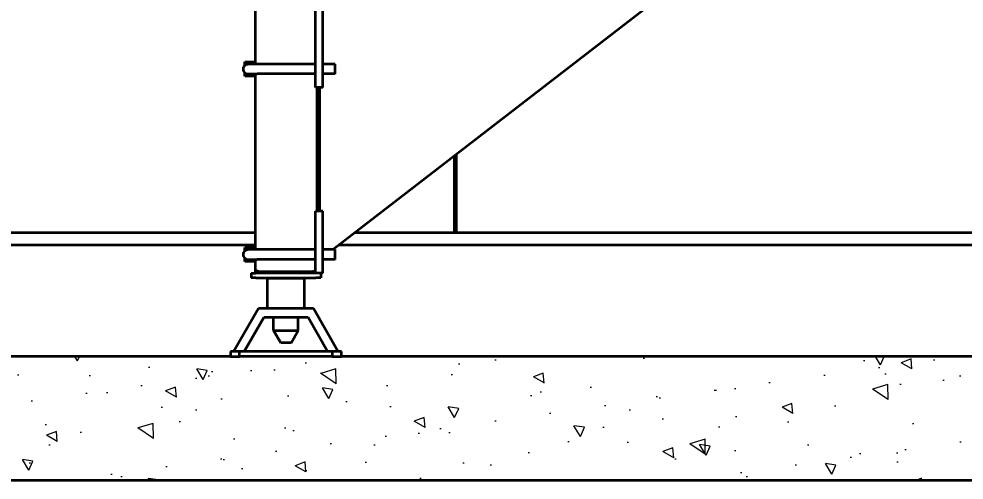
# Model space of a CAD drawing. Header units: millimetres. Extents: x 0 to 42050, y 0 to 29700.
# Drawn here: x 4381 to 5912, y 19736 to 20482 of the extents above; entities that cross this region are included whole.
import ezdxf

# ---------------------------------------------------------------- set-up
doc = ezdxf.new("R2010")
doc.units = ezdxf.units.MM
doc.header["$LTSCALE"] = 50
for name, color, linetype, lineweight in [('Dimension', 7, 'Continuous', 18), ('Hatch', 7, 'Continuous', 18), ('Visible', 7, 'Continuous', 35)]:
    doc.layers.add(name, color=color, linetype=linetype, lineweight=lineweight)
doc.styles.add('Title', font='arial.ttf')
doc.dimstyles.new('Default - Method 2b', dxfattribs={"dimscale": 50, "dimtxt": 3, "dimasz": 2.5, "dimexe": 3, "dimexo": 0.5, "dimgap": 0.7, "dimtad": 0, "dimtoh": 1, "dimdec": 1, "dimrnd": 1e-08, "dimtxsty": 'Title', "dimcen": 0.09, "dimdle": 10, "dimclrd": 256, "dimclre": 256, "dimclrt": 7, "dimadec": 0, "dimazin": 2, "dimtfac": 0.833333, "dimtdec": 1, "dimtmove": 0, "dimatfit": 3, "dimfxl": 1, "dimtolj": 1, "dimlwd": -1, "dimlwe": -1, "dimarcsym": 0})

# ---------------------------------------------------------------- blocks, each defined once
blk = doc.blocks.new('*D29')
at = {"layer": 'Defpoints', "color": 0, "transparency": 16777216}
for p in [(4763.2, 26447.8), (2496.9, 19936.3), (3496.9, 19936.3)]:
    blk.add_point(p, dxfattribs=at)
at = {"layer": 'Dimension', "transparency": 16777216}
for p, q in [((4738.2, 26447.8), (2346.9, 26447.8)), ((2496.9, 26322.8), (2496.9, 23437)), ((2496.9, 20061.3), (2496.9, 22947.1)), ((3471.9, 19936.3), (2346.9, 19936.3))]:
    blk.add_line(p, q, dxfattribs=at)
for points in [[(2476, 26322.8), (2517.7, 26322.8), (2496.9, 26447.8)], [(2476, 20061.3), (2517.7, 20061.3), (2496.9, 19936.3)]]:
    blk.add_solid(points, dxfattribs=at)
at = {"layer": 'Dimension', "color": 7, "transparency": 16777216, "insert": (2573.5, 22982.1), "char_height": 150, "attachment_point": 7, "rotation": 90, "style": 'Title'}
blk.add_mtext('\\A1;6511', dxfattribs=at)

msp = doc.modelspace()

# ---------------------------------------------------------------- hatches: boundary and pattern name
at = {"layer": 'Hatch'}
h = msp.add_hatch(dxfattribs=at)
h.set_pattern_fill('AR-CONC', color=256, scale=26.916384, angle=100.00018, style=0)
h.set_pattern_definition([(150.0002, (0, 0), (-16.8912, 193.0605), [20.1873, -222.0602]), (95.0002, (0, 0), (-192.9016, -71.9374), [16.1498, -177.6481]), (200.4516, (-1.4, 16.09), (-209.7928, 121.1231), [17.1566, -188.7221]), (146.1844, (-53.01, -9.35), (-6.0086, 290.635), [30.281, -333.0903]), (196.6358, (-53.52, 14.87), (-301.9007, 202.224), [25.735, -283.0833]), (91.1843, (-53.01, -9.35), (-301.9007, 202.224), [24.2247, -266.4722]), (121.0002, (-44.44, 19.5), (78.8242, 177.0435), [20.1873, -222.0602]), (66.0002, (-44.44, 19.5), (-203.5915, 30.6027), [16.1498, -177.6481]), (171.4516, (-37.87, 34.25), (-124.7673, 207.6462), [17.1566, -188.7221]), (137.50018, (0, 0), (-88.81003, -12.3364), [0, -175.4948, 0, -180.3398, 0, -178.32105]), (107.5002, (0, 0), (-116.8445, 51.29798), [0, -102.8206, 0, -171.45737, 0, -67.96387]), (67.50018, (10.42, -59.11), (-18.97247, 142.55694), [0, -67.29096, 0, -209.9478, 0, -278.5846]), (57.5002, (15.1, -85.62), (-53.79376, 149.9088), [0, -87.47825, 0, -139.4269, 0, -197.8354])])
h.paths.add_polyline_path([(4723.23, 19936.34), (4221.88, 19936.34), (3496.88, 19936.34), (3496.88, 19736.34), (6844.59, 19736.34), (6844.59, 19936.34), (4903.23, 19936.34), (4888.23, 19936.34), (4738.23, 19936.34)])

# ---------------------------------------------------------------- linework, layer by layer
at = {"layer": 'Visible'}
for p, q in [((4861.21, 20371.34), (4861.21, 20541.34)), ((4873.23, 20371.34), (4873.23, 20541.34)), ((5449.62, 20541.34), (4889.98, 20109.34)), ((4763.23, 20504.34), (4763.23, 20409.34)), ((4746.63, 20412.84), (4763.23, 20412.84)), ((4746.63, 20407.4), (4746.63, 20412.84)), ((4766.75, 20409.34), (4751.89, 20409.34)), ((4861.21, 20409.34), (4766.75, 20409.34)), ((4893.23, 20409.34), (4873.23, 20409.34)), ((4893.23, 20393.34), (4893.23, 20409.34)), ((4746.63, 20389.84), (4746.63, 20395.27)), ((4751.89, 20393.34), (4766.75, 20393.34)), ((4763.23, 20393.34), (4763.23, 20109.34)), ((4861.21, 20393.34), (4766.75, 20393.34)), ((4893.23, 20393.34), (4873.23, 20393.34)), ((4763.23, 20389.84), (4746.63, 20389.84)), ((4873.23, 20371.34), (4861.21, 20371.34)), ((4863.23, 20371.34), (4863.23, 20171.34)), ((4868.23, 20171.34), (4868.23, 20371.34)), ((4873.23, 20171.34), (4861.21, 20171.34)), ((4861.21, 20071.34), (4861.21, 20171.34)), ((4873.23, 20071.34), (4873.23, 20171.34)), ((4763.23, 20112.84), (4746.63, 20112.84)), ((4746.63, 20107.4), (4746.63, 20112.84)), ((4766.75, 20109.34), (4751.89, 20109.34)), ((4861.21, 20109.34), (4766.75, 20109.34)), ((4893.23, 20109.34), (4873.23, 20109.34)), ((4893.23, 20093.34), (4893.23, 20109.34)), ((4746.63, 20089.84), (4746.63, 20095.27)), ((4747.63, 20089.84), (4746.63, 20089.84)), ((4747.63, 20089.84), (4746.63, 20089.84)), ((4757.23, 20089.84), (4747.63, 20089.84)), ((4751.89, 20093.34), (4766.75, 20093.34)), ((4763.23, 20089.84), (4757.25, 20089.84)), ((4763.23, 20093.34), (4763.23, 20076.65)), ((4861.21, 20093.34), (4766.75, 20093.34)), ((4893.23, 20093.34), (4873.23, 20093.34)), ((4756.73, 20071.34), (4764.73, 20071.34)), ((4756.73, 20071.34), (4756.73, 20063.34)), ((4763.23, 20076.65), (4763.23, 20073.34)), ((4765.23, 20071.34), (4763.23, 20073.34)), ((4861.21, 20071.34), (4764.73, 20071.34)), ((4855.23, 20073.34), (4771.23, 20073.34)), ((4873.23, 20071.34), (4861.21, 20071.34)), ((4869.73, 20071.34), (4869.73, 20063.34)), ((4764.73, 20063.34), (4756.73, 20063.34)), ((4764.73, 20063.34), (4861.73, 20063.34)), ((4784.23, 20063.34), (4783.23, 20062.34)), ((4843.23, 20062.34), (4783.23, 20062.34)), ((4783.23, 20014.34), (4783.23, 20062.34)), ((4842.23, 20063.34), (4843.23, 20062.34)), ((4843.23, 20014.34), (4843.23, 20062.34)), ((4869.73, 20063.34), (4861.73, 20063.34)), ((4728.41, 19944.34), (4768.83, 20014.34)), ((4768.83, 20014.34), (4857.64, 20014.34)), ((4857.64, 20014.34), (4898.05, 19944.34)), ((4777.49, 19999.34), (4745.73, 19944.34)), ((4848.98, 19999.34), (4777.49, 19999.34)), ((4793.23, 19978.34), (4793.23, 19999.34)), ((4833.23, 19978.34), (4833.23, 19999.34)), ((4880.73, 19944.34), (4848.98, 19999.34)), ((4793.23, 19978.34), (4833.23, 19978.34)), ((4804.78, 19958.34), (4793.23, 19978.34)), ((4821.69, 19958.34), (4833.23, 19978.34)), ((4821.69, 19958.34), (4804.78, 19958.34)), ((4723.23, 19944.34), (4723.23, 19936.34)), ((4738.23, 19944.34), (4723.23, 19944.34)), ((4723.23, 19936.34), (4738.23, 19936.34)), ((4738.23, 19936.34), (4738.23, 19944.34)), ((4888.23, 19944.34), (4738.23, 19944.34)), ((4888.23, 19936.34), (4738.23, 19936.34)), ((4903.23, 19944.34), (4888.23, 19944.34)), ((4888.23, 19944.34), (4888.23, 19936.34)), ((4888.23, 19936.34), (4903.23, 19936.34)), ((4903.23, 19936.34), (4903.23, 19944.34))]:
    msp.add_line(p, q, dxfattribs=at)
at = {"layer": 'Visible', "color": 9, "true_color": 0xc0c0c0}
for p, q in [((5086.32, 20136.34), (5086.32, 20260.89)), ((5089.44, 20136.34), (5089.44, 20263.3)), ((4763.23, 20136.34), (4046.88, 20136.34)), ((6844.59, 20136.34), (4924.96, 20136.34)), ((4763.23, 20116.34), (4221.88, 20116.34)), ((6844.59, 20116.34), (4899.05, 20116.34)), ((4723.23, 19936.34), (3496.88, 19936.34)), ((6844.59, 19936.34), (4903.23, 19936.34)), ((3496.88, 19736.34), (6844.59, 19736.34))]:
    msp.add_line(p, q, dxfattribs=at)
at = {"layer": 'Visible'}
for centre, radius, start, end in [((4751.75, 20401.34), 8, 129.7647, 230.2353), ((4751.75, 20101.34), 8, 129.7647, 230.2353), ((4757.23, 20095.84), 6, 270, 270.14222)]:
    msp.add_arc(centre, radius, start, end, dxfattribs=at)
for centre in [(4751.97, 20401.5), (4751.97, 20101.5)]:
    msp.add_ellipse(centre, major_axis=(5.43, 6.15), ratio=0.9901618, start_param=3.5080208, end_param=3.8597809, dxfattribs=at)
for points, knots in [([(4746.63, 20407.4), (4746.87, 20407.61), (4747.13, 20407.8), (4747.85, 20408.28), (4748.33, 20408.53), (4749.25, 20408.91), (4749.78, 20409.08), (4750.84, 20409.29), (4751.39, 20409.34), (4751.89, 20409.34)], [0.65129734, 0.65129734, 0.65129734, 0.65129734, 0.74065785, 0.74065785, 0.88932083, 0.88932083, 1.03888425, 1.03888425, 1.18844767, 1.18844767, 1.18844767, 1.18844767]), ([(4746.63, 20395.27), (4746.87, 20395.07), (4747.13, 20394.87), (4747.85, 20394.39), (4748.33, 20394.14), (4748.89, 20393.91), (4748.98, 20393.87), (4749.08, 20393.84)], [0.65129735, 0.65129735, 0.65129735, 0.65129735, 0.74065785, 0.74065785, 0.88932083, 0.88932083, 0.91966603, 0.91966603, 0.91966603, 0.91966603]), ([(4746.63, 20107.4), (4746.87, 20107.61), (4747.13, 20107.8), (4747.85, 20108.28), (4748.33, 20108.53), (4749.25, 20108.91), (4749.78, 20109.08), (4750.84, 20109.29), (4751.39, 20109.34), (4751.89, 20109.34)], [0.65129734, 0.65129734, 0.65129734, 0.65129734, 0.74065785, 0.74065785, 0.88932083, 0.88932083, 1.03888425, 1.03888425, 1.18844767, 1.18844767, 1.18844767, 1.18844767]), ([(4746.63, 20095.27), (4746.87, 20095.07), (4747.13, 20094.87), (4747.85, 20094.39), (4748.33, 20094.14), (4748.89, 20093.91), (4748.98, 20093.87), (4749.08, 20093.84)], [0.65129735, 0.65129735, 0.65129735, 0.65129735, 0.74065785, 0.74065785, 0.88932083, 0.88932083, 0.91966603, 0.91966603, 0.91966603, 0.91966603])]:
    msp.add_open_spline(points, degree=3, knots=knots, dxfattribs=at)
msp.add_rational_spline([(4771.23, 20073.34), (4767.92, 20073.34), (4763.23, 20076.65)], [21.7573976094, 21.7573976094, 18.0244183435], degree=2, dxfattribs=at)
msp.add_rational_spline([(4861.21, 20075.32), (4858.82, 20073.89), (4856.05, 20073.34), (4855.23, 20073.34)], [19.3550008725, 21.0245789828, 21.7573976094, 21.7573976094], degree=2, knots=[31.3608601, 31.3608601, 31.3608601, 42.5984817, 47.5309485, 47.5309485, 47.5309485], dxfattribs=at)

# ---------------------------------------------------------------- dimensions: what is measured, and where the dimension line sits
at = {"layer": 'Dimension'}
dim = msp.add_linear_dim(base=(2496.88, 19936.34), p1=(4763.23, 26447.76), p2=(3496.88, 19936.34), angle=90, dimstyle='Default - Method 2b', override={"dimgap": 0.7, "dimtoh": 0, "dimdec": 0, "dimtol": 0, "dimlim": 0, "dimtp": 0, "dimtm": 0, "dimtdec": 0, "dimtofl": 0, "dimatfit": 1}, dxfattribs=at)
dim.commit()
dim.dimension.update_dxf_attribs({"geometry": '*D29', "text_midpoint": (2496.88, 23192.05), "dimtype": 160})

doc.saveas('drawing.dxf')
